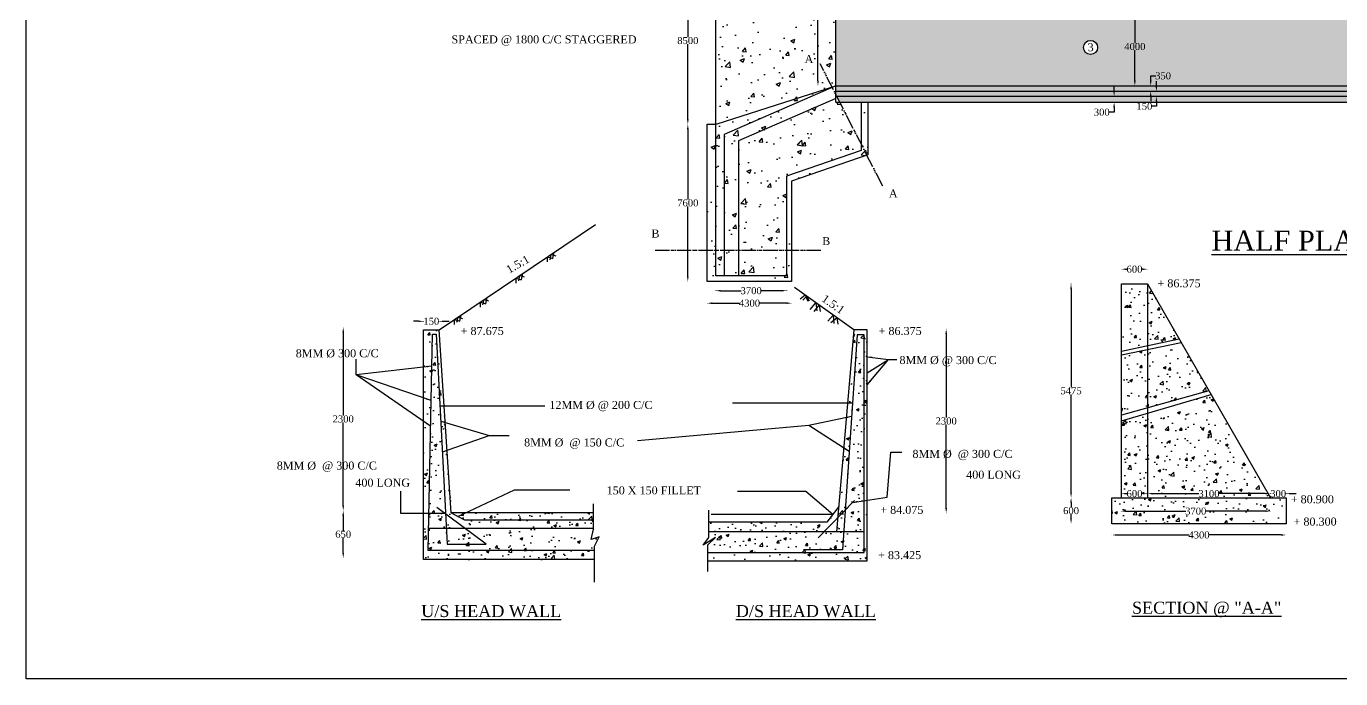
# Model space of a CAD drawing. Header units: millimetres. Extents: x 7935 to 194228, y 6997 to 116944.
# Drawn here: x 7935 to 73625, y 6997 to 39617 of the extents above; entities that cross this region are included whole.
import ezdxf

# ---------------------------------------------------------------- set-up
doc = ezdxf.new("R2010")
doc.units = ezdxf.units.MM
doc.header["$MEASUREMENT"] = 0
doc.linetypes.add('ACAD_ISO06W100', pattern=[36, 24, -3, 0, -3, 0, -3, 0, -3])
for name, color, linetype in [('DIM', 5, 'Continuous'), ('DWG.LINE', 10, 'Continuous'), ('HATCH', 2, 'Continuous'), ('TEXT', 7, 'Continuous')]:
    doc.layers.add(name, color=color, linetype=linetype)
doc.layers.add('DO LINE', color=3, linetype='Continuous', plot=False)
doc.layers.add('TITLE', color=7, linetype='Continuous', lineweight=30)
doc.styles.get("Standard").update_dxf_attribs({"font": 'TIMES.TTF', "height": 350})
doc.dimstyles.get("Standard").update_dxf_attribs({"dimtxt": 350, "dimasz": 250, "dimexe": 0.18, "dimexo": 0.0625, "dimgap": 0.09, "dimtad": 0, "dimtih": 1, "dimtoh": 1, "dimdec": 0, "dimzin": 0, "dimdsep": 46, "dimtxsty": 'Standard', "dimcen": 300, "dimclrd": 5, "dimclre": 5, "dimclrt": 4, "dimadec": 0, "dimazin": 0, "dimtfac": 1, "dimtdec": 0, "dimtofl": 0, "dimtmove": 0, "dimatfit": 3, "dimfxl": 5, "dimfxlon": 1, "dimtolj": 1, "dimtzin": 0, "dimarcsym": 0})

# ---------------------------------------------------------------- blocks, each defined once
blk = doc.blocks.new('*D39')
at = {"layer": 'Defpoints', "color": 0, "ltscale": 0.2}
for p in [(40996, 34716), (41110, 34716), (41110, 26855)]:
    blk.add_point(p, dxfattribs=at)
at = {"layer": 'DIM', "color": 5, "lineweight": -2, "ltscale": 0.2}
for p, q in [((41001, 34716), (40996, 34716)), ((40996, 34466), (40996, 30964)), ((40996, 27105), (40996, 30607)), ((41001, 26855), (40996, 26855))]:
    blk.add_line(p, q, dxfattribs=at)
at = {"layer": 'DIM', "color": 5, "ltscale": 0.2}
for points in [[(40954, 34466), (41038, 34466), (40996, 34716)], [(40954, 27105), (41038, 27105), (40996, 26855)]]:
    blk.add_solid(points, dxfattribs=at)
at = {"layer": 'DIM', "color": 4, "ltscale": 0.2, "insert": (40996, 30785), "char_height": 350, "attachment_point": 5}
blk.add_mtext('\\A1;7600', dxfattribs=at)
blk = doc.blocks.new('*D40')
at = {"layer": 'Defpoints', "color": 0, "ltscale": 0.2}
for p in [(40996, 43083), (41225, 43083), (41110, 34716)]:
    blk.add_point(p, dxfattribs=at)
at = {"layer": 'DIM', "color": 5, "lineweight": -2, "ltscale": 0.2}
for p, q in [((41001, 43083), (40996, 43083)), ((40996, 42833), (40996, 39077)), ((40996, 34966), (40996, 38721)), ((41001, 34716), (40996, 34716))]:
    blk.add_line(p, q, dxfattribs=at)
at = {"layer": 'DIM', "color": 5, "ltscale": 0.2}
for points in [[(40954, 42833), (41038, 42833), (40996, 43083)], [(40954, 34966), (41038, 34966), (40996, 34716)]]:
    blk.add_solid(points, dxfattribs=at)
at = {"layer": 'DIM', "color": 4, "ltscale": 0.2, "insert": (40996, 38899), "char_height": 350, "attachment_point": 5}
blk.add_mtext('\\A1;8500', dxfattribs=at)
blk = doc.blocks.new('*D42')
at = {"layer": 'Defpoints', "color": 0, "ltscale": 0.2}
for p in [(42392, 27137), (45930, 27137), (45930, 26395)]:
    blk.add_point(p, dxfattribs=at)
at = {"layer": 'DIM', "color": 5, "lineweight": -2, "ltscale": 0.2}
for p, q in [((42392, 26400), (42392, 26395)), ((42642, 26395), (43664, 26395)), ((45680, 26395), (44659, 26395)), ((45930, 26400), (45930, 26395))]:
    blk.add_line(p, q, dxfattribs=at)
at = {"layer": 'DIM', "color": 5, "ltscale": 0.2}
for points in [[(42642, 26437), (42642, 26354), (42392, 26395)], [(45680, 26437), (45680, 26354), (45930, 26395)]]:
    blk.add_solid(points, dxfattribs=at)
at = {"layer": 'DIM', "color": 4, "ltscale": 0.2, "insert": (44161, 26395), "char_height": 350, "attachment_point": 5}
blk.add_mtext('\\A1;3700', dxfattribs=at)
blk = doc.blocks.new('*D43')
at = {"layer": 'Defpoints', "color": 0, "ltscale": 0.2}
for p in [(41969, 26855), (46185, 26855), (46185, 25772)]:
    blk.add_point(p, dxfattribs=at)
at = {"layer": 'DIM', "color": 5, "lineweight": -2, "ltscale": 0.2}
for p, q in [((41969, 25777), (41969, 25772)), ((42219, 25772), (43573, 25772)), ((45935, 25772), (44581, 25772)), ((46185, 25777), (46185, 25772))]:
    blk.add_line(p, q, dxfattribs=at)
at = {"layer": 'DIM', "color": 5, "ltscale": 0.2}
for points in [[(42219, 25814), (42219, 25730), (41969, 25772)], [(45935, 25814), (45935, 25730), (46185, 25772)]]:
    blk.add_solid(points, dxfattribs=at)
at = {"layer": 'DIM', "color": 4, "ltscale": 0.2, "insert": (44077, 25772), "char_height": 350, "attachment_point": 5}
blk.add_mtext('\\A1;4300', dxfattribs=at)
blk = doc.blocks.new('*D44')
at = {"layer": 'Defpoints', "color": 0, "ltscale": 0.2}
for p in [(47447, 48963), (47500, 48963), (47357, 36639)]:
    blk.add_point(p, dxfattribs=at)
at = {"layer": 'DIM', "color": 5, "lineweight": -2, "ltscale": 0.2}
for p, q in [((47495, 48963), (47500, 48963)), ((47500, 48713), (47500, 43943)), ((47500, 36889), (47500, 43586)), ((47495, 36639), (47500, 36639))]:
    blk.add_line(p, q, dxfattribs=at)
at = {"layer": 'DIM', "color": 5, "ltscale": 0.2}
for points in [[(47458, 48713), (47542, 48713), (47500, 48963)], [(47458, 36889), (47542, 36889), (47500, 36639)]]:
    blk.add_solid(points, dxfattribs=at)
at = {"layer": 'DIM', "color": 4, "ltscale": 0.2, "insert": (47500, 43764), "char_height": 350, "attachment_point": 5}
blk.add_mtext('\\A1;12.600', dxfattribs=at)
blk = doc.blocks.new('*D54')
at = {"layer": 'Defpoints', "color": 0, "ltscale": 0.2}
for p in [(62250, 36117), (62250, 35820), (62301, 35820)]:
    blk.add_point(p, dxfattribs=at)
at = {"layer": 'DIM', "color": 5, "lineweight": -2, "ltscale": 0.2}
for p, q in [((62301, 36367), (62301, 36617)), ((62296, 36117), (62301, 36117)), ((62296, 35820), (62301, 35820)), ((62301, 35570), (62301, 35320)), ((62301, 35320), (62051, 35320))]:
    blk.add_line(p, q, dxfattribs=at)
at = {"layer": 'DIM', "color": 5, "ltscale": 0.2}
for points in [[(62259, 36367), (62343, 36367), (62301, 36117)], [(62259, 35570), (62343, 35570), (62301, 35820)]]:
    blk.add_solid(points, dxfattribs=at)
at = {"layer": 'DIM', "color": 4, "ltscale": 0.2, "insert": (61683, 35320), "char_height": 350, "attachment_point": 5}
blk.add_mtext('\\A1;300', dxfattribs=at)
blk = doc.blocks.new('*D55')
at = {"layer": 'Defpoints', "color": 0, "ltscale": 0.2}
for p in [(64393, 36366), (64403, 36117), (64413, 36117)]:
    blk.add_point(p, dxfattribs=at)
at = {"layer": 'DIM', "color": 5, "lineweight": -2, "ltscale": 0.2}
for p, q in [((64413, 36616), (64413, 36866)), ((64408, 36366), (64414, 36366)), ((64413, 35617), (64163, 35617)), ((64408, 36117), (64414, 36117)), ((64413, 35867), (64413, 35617))]:
    blk.add_line(p, q, dxfattribs=at)
at = {"layer": 'DIM', "color": 5, "ltscale": 0.2}
for points in [[(64372, 36616), (64455, 36616), (64413, 36366)], [(64372, 35867), (64455, 35867), (64413, 36117)]]:
    blk.add_solid(points, dxfattribs=at)
at = {"layer": 'DIM', "color": 4, "ltscale": 0.2, "insert": (63815, 35617), "char_height": 350, "attachment_point": 5}
blk.add_mtext('\\A1;150', dxfattribs=at)
blk = doc.blocks.new('*D56')
at = {"layer": 'Defpoints', "color": 0, "ltscale": 0.2}
for p in [(64088, 36639), (64129, 36639), (64139, 36366)]:
    blk.add_point(p, dxfattribs=at)
at = {"layer": 'DIM', "color": 5, "lineweight": -2, "ltscale": 0.2}
for p, q in [((64129, 36889), (64129, 37139)), ((64129, 37139), (64379, 37139)), ((64124, 36639), (64129, 36639)), ((64134, 36366), (64129, 36366)), ((64129, 36116), (64129, 35866))]:
    blk.add_line(p, q, dxfattribs=at)
at = {"layer": 'DIM', "color": 5, "ltscale": 0.2}
for points in [[(64087, 36889), (64171, 36889), (64129, 36639)], [(64087, 36116), (64171, 36116), (64129, 36366)]]:
    blk.add_solid(points, dxfattribs=at)
at = {"layer": 'DIM', "color": 4, "ltscale": 0.2, "insert": (64747, 37139), "char_height": 350, "attachment_point": 5}
blk.add_mtext('\\A1;350', dxfattribs=at)
blk = doc.blocks.new('*D57')
at = {"layer": 'Defpoints', "color": 0, "ltscale": 0.2}
for p in [(63317, 40565), (63337, 40565), (63307, 36639)]:
    blk.add_point(p, dxfattribs=at)
at = {"layer": 'DIM', "color": 5, "lineweight": -2, "ltscale": 0.2}
for p, q in [((63332, 40565), (63337, 40565)), ((63337, 40315), (63337, 38780)), ((63337, 36889), (63337, 38424)), ((63332, 36639), (63337, 36639))]:
    blk.add_line(p, q, dxfattribs=at)
at = {"layer": 'DIM', "color": 5, "ltscale": 0.2}
for points in [[(63295, 40315), (63379, 40315), (63337, 40565)], [(63295, 36889), (63379, 36889), (63337, 36639)]]:
    blk.add_solid(points, dxfattribs=at)
at = {"layer": 'DIM', "color": 4, "ltscale": 0.2, "insert": (63337, 38602), "char_height": 350, "attachment_point": 5}
blk.add_mtext('\\A1;4000', dxfattribs=at)
blk = doc.blocks.new('*D80')
at = {"layer": 'Defpoints', "color": 0, "ltscale": 0.2}
for p in [(23721, 15403), (23774, 15403), (23721, 13036)]:
    blk.add_point(p, dxfattribs=at)
at = {"layer": 'DIM', "color": 5, "lineweight": -2, "ltscale": 0.2}
for p, q in [((23769, 15403), (23774, 15403)), ((23774, 15153), (23774, 14397)), ((23774, 13286), (23774, 14041)), ((23769, 13036), (23774, 13036))]:
    blk.add_line(p, q, dxfattribs=at)
at = {"layer": 'DIM', "color": 5, "ltscale": 0.2}
for points in [[(23732, 15153), (23816, 15153), (23774, 15403)], [(23732, 13286), (23816, 13286), (23774, 13036)]]:
    blk.add_solid(points, dxfattribs=at)
at = {"layer": 'DIM', "color": 4, "ltscale": 0.2, "insert": (23774, 14219), "char_height": 350, "attachment_point": 5}
blk.add_mtext('\\A1;650', dxfattribs=at)
blk = doc.blocks.new('*D81')
at = {"layer": 'Defpoints', "color": 0, "ltscale": 0.2}
for p in [(23774, 24564), (23869, 24564), (23721, 15403)]:
    blk.add_point(p, dxfattribs=at)
at = {"layer": 'DIM', "color": 5, "lineweight": -2, "ltscale": 0.2}
for p, q in [((23779, 24564), (23774, 24564)), ((23774, 24314), (23774, 20162)), ((23774, 15653), (23774, 19805)), ((23769, 15403), (23774, 15403))]:
    blk.add_line(p, q, dxfattribs=at)
at = {"layer": 'DIM', "color": 5, "ltscale": 0.2}
for points in [[(23732, 24314), (23816, 24314), (23774, 24564)], [(23732, 15653), (23816, 15653), (23774, 15403)]]:
    blk.add_solid(points, dxfattribs=at)
at = {"layer": 'DIM', "color": 4, "ltscale": 0.2, "insert": (23774, 19983), "char_height": 350, "attachment_point": 5}
blk.add_mtext('\\A1;2300', dxfattribs=at)
blk = doc.blocks.new('*D82')
at = {"layer": 'Defpoints', "color": 0, "ltscale": 0.2}
for p in [(27791, 24438), (28563, 24866), (28563, 24438)]:
    blk.add_point(p, dxfattribs=at)
at = {"layer": 'DIM', "color": 5, "lineweight": -2, "ltscale": 0.2}
for p, q in [((27541, 24866), (27291, 24866)), ((27791, 24861), (27791, 24867)), ((28563, 24861), (28563, 24867)), ((28813, 24866), (29063, 24866))]:
    blk.add_line(p, q, dxfattribs=at)
at = {"layer": 'DIM', "color": 5, "ltscale": 0.2}
for points in [[(27541, 24908), (27541, 24825), (27791, 24866)], [(28813, 24908), (28813, 24825), (28563, 24866)]]:
    blk.add_solid(points, dxfattribs=at)
at = {"layer": 'DIM', "color": 4, "ltscale": 0.2, "insert": (28177, 24866), "char_height": 350, "attachment_point": 5}
blk.add_mtext('\\A1;150', dxfattribs=at)
blk = doc.blocks.new('*D83')
at = {"layer": 'Defpoints', "color": 0, "ltscale": 0.2}
for p in [(53853, 24485), (53908, 24485), (53853, 15279)]:
    blk.add_point(p, dxfattribs=at)
at = {"layer": 'DIM', "color": 5, "lineweight": -2, "ltscale": 0.2}
for p, q in [((53903, 24485), (53909, 24485)), ((53908, 24235), (53908, 20060)), ((53908, 15529), (53908, 19704)), ((53903, 15279), (53909, 15279))]:
    blk.add_line(p, q, dxfattribs=at)
at = {"layer": 'DIM', "color": 5, "ltscale": 0.2}
for points in [[(53867, 24235), (53950, 24235), (53908, 24485)], [(53867, 15529), (53950, 15529), (53908, 15279)]]:
    blk.add_solid(points, dxfattribs=at)
at = {"layer": 'DIM', "color": 4, "ltscale": 0.2, "insert": (53908, 19882), "char_height": 350, "attachment_point": 5}
blk.add_mtext('\\A1;2300', dxfattribs=at)
blk = doc.blocks.new('*D84')
at = {"layer": 'Defpoints', "color": 0, "ltscale": 0.2}
for p in [(62193, 14748), (70892, 14748), (70892, 14183)]:
    blk.add_point(p, dxfattribs=at)
at = {"layer": 'DIM', "color": 5, "lineweight": -2, "ltscale": 0.2}
for p, q in [((62193, 14188), (62193, 14183)), ((62443, 14183), (66039, 14183)), ((70642, 14183), (67046, 14183)), ((70892, 14188), (70892, 14183))]:
    blk.add_line(p, q, dxfattribs=at)
at = {"layer": 'DIM', "color": 5, "ltscale": 0.2}
for points in [[(62443, 14225), (62443, 14141), (62193, 14183)], [(70642, 14225), (70642, 14141), (70892, 14183)]]:
    blk.add_solid(points, dxfattribs=at)
at = {"layer": 'DIM', "color": 4, "ltscale": 0.2, "insert": (66542, 14183), "char_height": 350, "attachment_point": 5}
blk.add_mtext('\\A1;4300', dxfattribs=at)
blk = doc.blocks.new('*D85')
at = {"layer": 'Defpoints', "color": 0, "ltscale": 0.2}
for p in [(62637, 15423), (70120, 15423), (70120, 15375)]:
    blk.add_point(p, dxfattribs=at)
at = {"layer": 'DIM', "color": 5, "lineweight": -2, "ltscale": 0.2}
for p, q in [((62637, 15380), (62637, 15375)), ((62887, 15375), (65881, 15375)), ((69870, 15375), (66876, 15375)), ((70120, 15380), (70120, 15375))]:
    blk.add_line(p, q, dxfattribs=at)
at = {"layer": 'DIM', "color": 5, "ltscale": 0.2}
for points in [[(62887, 15417), (62887, 15333), (62637, 15375)], [(69870, 15417), (69870, 15333), (70120, 15375)]]:
    blk.add_solid(points, dxfattribs=at)
at = {"layer": 'DIM', "color": 4, "ltscale": 0.2, "insert": (66379, 15375), "char_height": 350, "attachment_point": 5}
blk.add_mtext('\\A1;3700', dxfattribs=at)
blk = doc.blocks.new('*D86')
at = {"layer": 'Defpoints', "color": 0, "ltscale": 0.2}
for p in [(62668, 16048), (63970, 16249), (63970, 16048)]:
    blk.add_point(p, dxfattribs=at)
at = {"layer": 'DIM', "color": 5, "lineweight": -2, "ltscale": 0.2}
for p, q in [((62668, 16244), (62668, 16249)), ((62918, 16249), (62952, 16249)), ((63720, 16249), (63686, 16249)), ((63970, 16244), (63970, 16249))]:
    blk.add_line(p, q, dxfattribs=at)
at = {"layer": 'DIM', "color": 5, "ltscale": 0.2}
for points in [[(62918, 16290), (62918, 16207), (62668, 16249)], [(63720, 16290), (63720, 16207), (63970, 16249)]]:
    blk.add_solid(points, dxfattribs=at)
at = {"layer": 'DIM', "color": 4, "ltscale": 0.2, "insert": (63319, 16249), "char_height": 350, "attachment_point": 5}
blk.add_mtext('\\A1;600', dxfattribs=at)
blk = doc.blocks.new('*D87')
at = {"layer": 'Defpoints', "color": 0, "ltscale": 0.2}
for p in [(63970, 16048), (70108, 16328), (70108, 16249)]:
    blk.add_point(p, dxfattribs=at)
at = {"layer": 'DIM', "color": 5, "lineweight": -2, "ltscale": 0.2}
for p, q in [((63970, 16244), (63970, 16249)), ((64220, 16249), (66542, 16249)), ((69858, 16249), (67536, 16249)), ((70108, 16254), (70108, 16248))]:
    blk.add_line(p, q, dxfattribs=at)
at = {"layer": 'DIM', "color": 5, "ltscale": 0.2}
for points in [[(64220, 16290), (64220, 16207), (63970, 16249)], [(69858, 16290), (69858, 16207), (70108, 16249)]]:
    blk.add_solid(points, dxfattribs=at)
at = {"layer": 'DIM', "color": 4, "ltscale": 0.2, "insert": (67039, 16249), "char_height": 350, "attachment_point": 5}
blk.add_mtext('\\A1;3100', dxfattribs=at)
blk = doc.blocks.new('*D88')
at = {"layer": 'Defpoints', "color": 0, "ltscale": 0.2}
for p in [(70892, 16423), (70108, 16328), (70892, 16249)]:
    blk.add_point(p, dxfattribs=at)
at = {"layer": 'DIM', "color": 5, "lineweight": -2, "ltscale": 0.2}
for p, q in [((69858, 16249), (69608, 16249)), ((70108, 16254), (70108, 16248)), ((70892, 16254), (70892, 16248)), ((71142, 16249), (71392, 16249))]:
    blk.add_line(p, q, dxfattribs=at)
at = {"layer": 'DIM', "color": 5, "ltscale": 0.2}
for points in [[(69858, 16290), (69858, 16207), (70108, 16249)], [(71142, 16290), (71142, 16207), (70892, 16249)]]:
    blk.add_solid(points, dxfattribs=at)
at = {"layer": 'DIM', "color": 4, "ltscale": 0.2, "insert": (70500, 16249), "char_height": 350, "attachment_point": 5}
blk.add_mtext('\\A1;300', dxfattribs=at)
blk = doc.blocks.new('*D89')
at = {"layer": 'Defpoints', "color": 0, "ltscale": 0.2}
for p in [(63970, 27471), (62668, 26737), (63970, 26737)]:
    blk.add_point(p, dxfattribs=at)
at = {"layer": 'DIM', "color": 5, "lineweight": -2, "ltscale": 0.2}
for p, q in [((62668, 27466), (62668, 27471)), ((62918, 27471), (62952, 27471)), ((63720, 27471), (63686, 27471)), ((63970, 27466), (63970, 27471))]:
    blk.add_line(p, q, dxfattribs=at)
at = {"layer": 'DIM', "color": 5, "ltscale": 0.2}
for points in [[(62918, 27513), (62918, 27430), (62668, 27471)], [(63720, 27513), (63720, 27430), (63970, 27471)]]:
    blk.add_solid(points, dxfattribs=at)
at = {"layer": 'DIM', "color": 4, "ltscale": 0.2, "insert": (63319, 27471), "char_height": 350, "attachment_point": 5}
blk.add_mtext('\\A1;600', dxfattribs=at)
blk = doc.blocks.new('*D90')
at = {"layer": 'Defpoints', "color": 0, "ltscale": 0.2}
for p in [(60149, 16048), (62193, 16048), (62193, 14748)]:
    blk.add_point(p, dxfattribs=at)
at = {"layer": 'DIM', "color": 5, "lineweight": -2, "ltscale": 0.2}
for p, q in [((60154, 16048), (60149, 16048)), ((60149, 15798), (60149, 15576)), ((60149, 14998), (60149, 15220)), ((60154, 14748), (60149, 14748))]:
    blk.add_line(p, q, dxfattribs=at)
at = {"layer": 'DIM', "color": 5, "ltscale": 0.2}
for points in [[(60108, 15798), (60191, 15798), (60149, 16048)], [(60108, 14998), (60191, 14998), (60149, 14748)]]:
    blk.add_solid(points, dxfattribs=at)
at = {"layer": 'DIM', "color": 4, "ltscale": 0.2, "insert": (60149, 15398), "char_height": 350, "attachment_point": 5}
blk.add_mtext('\\A1;600', dxfattribs=at)
blk = doc.blocks.new('*D91')
at = {"layer": 'Defpoints', "color": 0, "ltscale": 0.2}
for p in [(59935, 26737), (60149, 26737), (62193, 16048)]:
    blk.add_point(p, dxfattribs=at)
at = {"layer": 'DIM', "color": 5, "lineweight": -2, "ltscale": 0.2}
for p, q in [((60144, 26737), (60149, 26737)), ((60149, 26487), (60149, 21571)), ((60149, 16298), (60149, 21214)), ((60154, 16048), (60149, 16048))]:
    blk.add_line(p, q, dxfattribs=at)
at = {"layer": 'DIM', "color": 5, "ltscale": 0.2}
for points in [[(60108, 26487), (60191, 26487), (60149, 26737)], [(60108, 16298), (60191, 16298), (60149, 16048)]]:
    blk.add_solid(points, dxfattribs=at)
at = {"layer": 'DIM', "color": 4, "ltscale": 0.2, "insert": (60149, 21392), "char_height": 350, "attachment_point": 5}
blk.add_mtext('\\A1;5475', dxfattribs=at)

msp = doc.modelspace()

# ---------------------------------------------------------------- hatches: boundary and pattern name
at = {"layer": 'HATCH', "ltscale": 0.2}
h = msp.add_hatch(dxfattribs=at)
h.set_pattern_fill('AR-CONC', color=256, scale=300, style=0)
h.paths.add_polyline_path([(50000.6, 35819.7), (49651.2, 35819.7), (49651.2, 33746.4), (49943.9, 33173.1), (50000.6, 33192.6)])
h.paths.add_polyline_path([(49943.9, 33173.1), (49651.2, 33746.4), (49651.2, 33412.4), (45930.3, 32126.9), (45930.3, 28426.1), (46185, 28426.1), (46185, 31875.3)])
h.paths.add_polyline_path([(45930.3, 32126.9), (49651.2, 33412.4), (49651.2, 33746.4), (48592.5, 35819.7), (48399, 35819.7), (48399, 36008.7), (43531.6, 33894.1), (43531.6, 28426.1), (45930.3, 28426.1)])
h.paths.add_polyline_path([(46185, 28426.1), (45930.3, 28426.1), (45930.3, 27136.8), (42392.3, 27136.8), (42392.3, 28426.1), (41969.2, 28426.1), (41969.2, 26855), (46185, 26855)])
h.paths.add_polyline_path([(43531.6, 28426.1), (42817, 28426.1), (42817, 27136.8), (43531.6, 27136.8)], flags=17)
h.paths.add_polyline_path([(45930.3, 28426.1), (43531.6, 28426.1), (43531.6, 27136.8), (45930.3, 27136.8)], flags=17)
h.paths.add_polyline_path([(42817, 28426.1), (42392.3, 28426.1), (42392.3, 27136.8), (42817, 27136.8)])
h.paths.add_polyline_path([(42392.3, 34715.9), (41969.2, 34715.9), (41969.2, 28426.1), (42392.3, 28426.1)])
h.paths.add_polyline_path([(42817, 34212.1), (48214.9, 36559.1), (48205.8, 36576.9), (42419.6, 34715.9), (42392.3, 34715.9), (42392.3, 28426.1), (42817, 28426.1)])
h.paths.add_polyline_path([(43531.6, 33894.1), (48399, 36008.7), (48399, 36198.7), (48214.9, 36559.1), (42817, 34212.1), (42817, 28426.1), (43531.6, 28426.1)])
h.paths.add_polyline_path([(48399, 43082.6), (42392.3, 43082.6), (42392.3, 34715.9), (42419.6, 34715.9), (48205.8, 36576.9), (48399, 36639.1)])
h.paths.add_polyline_path([(46732.2, 37681.7), (47358.8, 37681.7), (47358.8, 38281.7), (46732.2, 38281.7)], flags=24)
h = msp.add_hatch(dxfattribs=at)
h.set_pattern_fill('AR-CONC', color=256, scale=300, style=0)
h.paths.add_polyline_path([(80089.2, 43082.6), (61318.5, 43082.6, -0.1999171), (61422.1, 42833.9, -1), (60721.2, 42833.9, -0.1999171), (60824.8, 43082.6), (48399, 43082.6), (48399, 40846.8), (80089.2, 40846.8)])
h.paths.add_polyline_path([(80089.2, 40846.8), (48399, 40846.8), (48399, 40564.8), (80089.2, 40564.8)])
h.paths.add_polyline_path([(80089.2, 40564.8), (48399, 40564.8), (48399, 36639.1), (80089.2, 36639.1)])
h.paths.add_polyline_path([(61473.1, 38559.2, -1), (60772.3, 38559.2, -1)], flags=16)
h.paths.add_polyline_path([(80089.2, 36639.1), (48399, 36639.1), (48399, 36365.9), (80089.2, 36365.9)])
h.paths.add_polyline_path([(80089.2, 36365.9), (48399, 36365.9), (48399, 36198.7), (48440.9, 36116.6), (80089.2, 36116.6)])
h.paths.add_polyline_path([(80089.2, 36116.6), (48440.9, 36116.6), (48592.5, 35819.7), (80089.2, 35819.7)])
h.paths.add_polyline_path([(80089.2, 43082.6), (80089.2, 40846.8), (100192.9, 40846.8), (100192.9, 43082.6)])
h.paths.add_polyline_path([(107543.6, 40846.8), (80089.2, 40846.8), (80089.2, 40564.8), (107543.6, 40564.8)])
h.paths.add_polyline_path([(107543.6, 40564.8), (80089.2, 40564.8), (80089.2, 36639.1), (107543.6, 36639.1)])
h.paths.add_polyline_path([(107553.6, 36639.1), (80089.2, 36639.1), (80089.2, 36365.9), (107553.6, 36365.9)])
h.paths.add_polyline_path([(107676.2, 36365.9), (80089.2, 36365.9), (80089.2, 36116.6), (107586.9, 36116.6)])
h.paths.add_polyline_path([(107586.9, 36116.6), (80089.2, 36116.6), (80089.2, 35819.7), (107480.6, 35819.7)])
h.paths.add_polyline_path([(63499.7, 41612.3), (64410.6, 41612.3), (64410.6, 41081.3), (63499.7, 41081.3)], flags=24)
h.paths.add_polyline_path([(62752.6, 42230.3), (63931.7, 42230.3), (63931.7, 41699.2), (62752.6, 41699.2)], flags=24)
h.paths.add_polyline_path([(64291.7, 37404.6), (65202.5, 37404.6), (65202.5, 36873.5), (64291.7, 36873.5)], flags=24)
h.paths.add_polyline_path([(62745.9, 38867.5), (63928, 38867.5), (63928, 38336.4), (62745.9, 38336.4)], flags=24)
h.paths.add_polyline_path([(60875.7, 38260.1), (61374, 38260.1), (61374, 38869.2), (60875.7, 38869.2)], flags=24)
h = msp.add_hatch(dxfattribs=at)
h.set_pattern_fill('AR-CONC', color=256, scale=200, style=0)
h.paths.add_polyline_path([(70892, 14747.6), (70892, 16047.9), (62193, 16047.9), (62193, 14747.6)])
h.paths.add_polyline_path([(70108.4, 16047.9), (67148.1, 21202.5), (63969.9, 20267.1), (63969.9, 16047.9)])
h.paths.add_polyline_path([(63969.9, 20267.1), (62668.2, 19884), (62668.2, 16047.9), (63969.9, 16047.9)])
h.paths.add_polyline_path([(63969.9, 23464.7), (62668.2, 23194.6), (62668.2, 20175.3), (63969.9, 20537.7)])
h.paths.add_polyline_path([(63969.9, 20537.7), (67039.1, 21392.3), (65648.9, 23813), (63969.9, 23464.7)])
h.paths.add_polyline_path([(63969.9, 26736.6), (63969.9, 23632.3), (65558.6, 23970.3)])
h.paths.add_polyline_path([(62668.2, 23355.3), (63969.9, 23632.3), (63969.9, 26736.6), (62668.2, 26736.6)])
h.paths.add_polyline_path([(65793.9, 15640.9), (66963.1, 15640.9), (66963.1, 15108.8), (65793.9, 15108.8)], flags=24)
h.paths.add_polyline_path([(66454.5, 16514.1), (67623.8, 16514.1), (67623.8, 15983.1), (66454.5, 15983.1)], flags=9)
h.paths.add_polyline_path([(62864.3, 16514.1), (63773.8, 16514.1), (63773.8, 15983.1), (62864.3, 15983.1)], flags=9)
h = msp.add_hatch(dxfattribs=at)
h.set_pattern_fill('AR-CONC', color=256, scale=200, style=0)
h.paths.add_polyline_path([(36334.6, 12963.8), (36334.6, 13404.2), (28012.8, 13404.2), (28232.2, 24228), (28427.7, 24228), (28895.9, 15230.2), (29844.2, 14520.9), (36284.8, 14520.9), (36284.8, 14936.5), (29841.7, 14936.5), (29175.1, 15286.4), (28563, 24438.2), (27791.1, 24438.2), (27791.1, 12963.8)])
h.paths.add_polyline_path([(36334.6, 13404.2), (36334.6, 13629), (36571.6, 14089.8), (36160.1, 13952.8), (36284.8, 14475.9), (36284.8, 14520.9), (29844.2, 14520.9), (30920.4, 13715.8), (28974.7, 13715.8), (28932.8, 14520.9), (28035.4, 14520.9), (28012.8, 13404.2)])
h = msp.add_hatch(dxfattribs=at)
h.set_pattern_fill('AR-CONC', color=256, scale=200, style=0)
h.paths.add_polyline_path([(49960.9, 24436.7), (49294, 24436.7), (48490, 15053.6), (48861.8, 15434.9), (49457.6, 24184.6), (49801.6, 24184.6), (49801.6, 13309.5), (42004.3, 13309.5), (42004.3, 12885.3), (49960.9, 12885.3)])
h.paths.add_polyline_path([(49801.6, 14346.7), (42045.5, 14346.7), (42045.5, 14052), (41763.3, 13676.2), (42382.6, 14052), (42004.3, 13692.8), (42004.3, 13309.5), (49801.6, 13309.5)])
h.paths.add_polyline_path([(48490, 15053.6), (48536.9, 15601.1), (47937.6, 14826.2), (42045.5, 14826.2), (42045.5, 14346.7), (47800.7, 14346.7)], flags=17)
h = msp.add_hatch(dxfattribs=at)
h.set_pattern_fill('AR-CONC', color=256, scale=200, style=0)
h.paths.add_polyline_path([(49801.6, 24184.6), (49457.6, 24184.6), (48787.7, 14346.7), (49801.6, 14346.7)], flags=17)
h.paths.add_polyline_path([(48861.8, 15434.9), (48490, 15053.6), (48429.4, 14346.7), (48787.7, 14346.7)], flags=17)
h.paths.add_polyline_path([(49960.9, 24436.7), (49294, 24436.7), (48490, 15053.6), (48861.8, 15434.9), (49457.6, 24184.6), (49801.6, 24184.6), (49801.6, 13309.5), (42004.3, 13309.5), (42004.3, 12885.3), (49960.9, 12885.3)])
h = msp.add_hatch(dxfattribs=at)
h.set_pattern_fill('AR-CONC', color=256, scale=200, style=0)
h.paths.add_polyline_path([(29175.1, 15286.4), (29841.7, 14936.5), (36284.8, 14936.5), (36284.8, 15286.4)])
h.paths.add_polyline_path([(29844.2, 14520.9), (28895.9, 15230.2), (28932.8, 14520.9)])
h.paths.add_polyline_path([(30920.4, 13715.8), (29844.2, 14520.9), (28932.8, 14520.9), (28974.7, 13715.8)])
h.paths.add_polyline_path([(28932.8, 14520.9), (28427.7, 24228), (28232.2, 24228), (28035.4, 14520.9)])

# ---------------------------------------------------------------- linework, layer by layer
at = {"layer": 'DIM', "ltscale": 0.2}
msp.add_lwpolyline([(51142.2, 18323.6), (51698.4, 18323.6)], dxfattribs=at)
at = {"layer": 'DO LINE', "linetype": 'ACAD_ISO06W100', "ltscale": 30}
for points in [[(50735, 31624), (47615.3, 37733.2)], [(39365.8, 28426.1), (47637.8, 28426.1)]]:
    msp.add_lwpolyline(points, dxfattribs=at)
at = {"layer": 'DO LINE', "ltscale": 0.2}
for points in [[(48399, 36639.1), (42817, 34212.1), (42817, 27136.8)], [(48399, 36008.7), (43531.6, 33894.1)], [(43531.6, 33894.1), (43531.6, 27136.8)], [(63969.9, 26736.6), (63969.9, 16047.9)], [(65558.6, 23970.3), (62668.2, 23355.3)], [(62668.2, 23194.6), (65648.9, 23813)], [(67039.1, 21392.3), (62668.2, 20175.3)], [(62668.2, 19884), (67148.1, 21202.5)]]:
    msp.add_lwpolyline(points, dxfattribs=at)
at = {"layer": 'DWG.LINE', "ltscale": 0.2}
for p, q in [((42392.3, 27136.8), (42392.3, 52036.6)), ((49651.2, 35819.7), (49651.2, 33412.4)), ((49651.2, 33412.4), (45930.3, 32126.9)), ((45930.3, 32126.9), (45930.3, 27136.8)), ((45930.3, 27136.8), (42392.3, 27136.8))]:
    msp.add_line(p, q, dxfattribs=at)
for points in [[(48399, 35819.7), (48399, 49841.7)], [(50000.6, 35819.7), (50000.6, 33192.6), (46185, 31875.3), (46185, 26855), (41969.2, 26855), (41969.2, 34715.9), (42419.6, 34715.9), (48399, 36639.1)], [(48399, 36639.1), (107553.6, 36639.1)], [(48399, 36365.9), (107876.9, 36365.9)], [(48399, 36116.6), (107876.9, 36116.6)], [(48399, 35819.7), (107876.9, 35819.7)], [(28563, 24438.2), (36389.8, 29705.1)], [(49294, 24436.7), (46328.6, 26563.5)], [(62668.2, 16047.9), (62668.2, 26736.6), (63969.9, 26736.6), (70108.4, 16047.9)], [(36334.6, 12963.8), (27791.1, 12963.8), (27791.1, 24438.2), (28563, 24438.2)], [(36284.8, 15286.4), (29175.1, 15286.4), (28563, 24438.2)], [(42004.3, 12885.3), (49960.9, 12885.3), (49960.9, 24436.7), (49294, 24436.7), (48429.4, 14346.7)], [(36334.6, 13404.2), (28012.8, 13404.2), (28232.2, 24228)], [(28232.2, 24228), (28427.7, 24228), (28974.7, 13715.8), (30920.4, 13715.8)], [(42004.3, 13309.5), (49801.6, 13309.5), (49801.6, 24184.6), (49457.6, 24184.6), (48726, 13441), (46777.5, 13441)], [(47510.4, 14049), (49330.3, 15915.4)], [(30920.4, 13715.8), (28456.8, 15558.6)], [(29175.1, 15286.4), (29841.7, 14936.5), (36284.8, 14936.5)], [(36334.6, 11823.1), (36334.6, 13629), (36571.6, 14089.8), (36160.1, 13952.8), (36284.8, 14475.9), (36284.8, 15735.8)], [(42004.3, 12350.8), (42004.3, 13692.8), (42382.6, 14052), (41763.3, 13676.2), (42045.5, 14052), (42045.5, 15422.3)], [(48536.9, 15601.1), (47937.6, 14826.2), (42045.5, 14826.2)], [(42156.7, 15224.7), (48245.9, 15224.7)], [(28035.4, 14520.9), (36284.8, 14520.9)], [(49801.6, 14346.7), (42045.5, 14346.7)]]:
    msp.add_lwpolyline(points, dxfattribs=at)
msp.add_lwpolyline([(62193, 16047.9), (70892, 16047.9), (70892, 14747.6), (62193, 14747.6)], close=True, dxfattribs=at)
msp.add_circle((61122.7, 38559.2), 350.4, dxfattribs=at)
at = {"layer": 'HATCH', "ltscale": 0.2}
for points in [[(34255.8, 28000.8), (34324.3, 28315.2)], [(33985.2, 27834), (33987, 28088.2), (34255.8, 28000.8)], [(34115.5, 27947.4), (34171.4, 28212.3), (34396.1, 28144.3)], [(32412.9, 26776), (32414.7, 27030.2), (32683.6, 26942.8)], [(32543.2, 26889.4), (32599.1, 27154.3), (32823.9, 27086.3)], [(32683.6, 26942.8), (32752.1, 27257.2)], [(30627.6, 25574.5), (30629.4, 25828.8), (30898.2, 25741.4)], [(30757.9, 25688), (30813.8, 25952.8), (31038.5, 25884.9)], [(30898.2, 25741.4), (30966.7, 26055.8)], [(46618.1, 25989), (46852.8, 26187.5), (46995.2, 25871.3)], [(46749, 25931.4), (46952, 26116.3), (47065.9, 25889.6)], [(47110.4, 25463.2), (47399.3, 25795.5), (47450.8, 25390)], [(47312, 25361.2), (47560.3, 25680.1), (47610.6, 25363.8)], [(29460.5, 24815), (29516.4, 25079.8), (29741.2, 25011.9)], [(29600.8, 24868.4), (29669.4, 25182.7)], [(47991.9, 24865.1), (48258.9, 25179.1), (48299.2, 24749.6)], [(48137.3, 24802.4), (48445.8, 25045), (48487.6, 24729.8)], [(29330.2, 24701.5), (29332, 24955.7), (29600.8, 24868.4)]]:
    msp.add_lwpolyline(points, dxfattribs=at)
at = {"layer": 'TITLE', "ltscale": 0.2}
msp.add_lwpolyline([(7935.4, 116944), (193910.6, 116944), (193910.6, 6996.8), (7935.4, 6996.8)], close=True, dxfattribs=at)

# ---------------------------------------------------------------- texts
at = {"layer": 'TEXT', "ltscale": 0.2}
for s, p in [('SPACED @ 1800 C/C STAGGERED', (29183.3, 38761.3)), ('3', (60977.2, 38368.6)), ('A', (46832.2, 37781.7)), ('A', (51044.3, 31060.4)), ('B', (39175.9, 29052.3)), ('B', (47710.5, 28679.2)), ('+ 86.375', (64468.7, 26568.4)), ('+ 87.675', (29645.9, 24183.1)), ('+ 86.375', (50530.8, 24184.8)), ('8MM %%C 300 C/C', (21400.6, 23067.9)), ('8MM %%C @ 300 C/C', (51573.9, 22727.5)), ('12MM %%C @ 200 C/C', (34078.5, 20485.5)), ('8MM %%C  @ 150 C/C', (32813.7, 18610)), ('8MM %%C  @ 300 C/C', (52222.2, 18038.5)), ('8MM %%C  @ 300 C/C', (20452.7, 17453.5)), ('400 LONG', (54909.7, 16998.6)), ('400 LONG', (24381.4, 16599.9)), ('150 X 150 FILLET', (36939.4, 16215.6)), ('+ 80.900', (71130.4, 15769.9)), ('+ 84.075', (50616.2, 15238.2)), ('+ 80.300', (71269.7, 14653.4)), ('+ 83.425', (50505.8, 12977.9))]:
    msp.add_text(s, height=400, dxfattribs=at).set_placement(p)
for rotation, p in [(29.716671, (32064.9, 27242.2)), (325.038742, (47645.7, 25905.1))]:
    msp.add_text('1.5:1', height=400, rotation=rotation, dxfattribs=at).set_placement(p)
at = {"layer": 'TITLE', "ltscale": 0.2}
for s, height, p in [('%%UHALF PLAN AT TOP AND HALF AT BOTTOM', 1000, (67167.7, 28401.3)), ('%%UU/S HEAD WALL', 600, (27674.1, 10081)), ('%%UD/S HEAD WALL', 600, (43394.3, 10081)), ('%%USECTION @ "A-A"', 600, (63193.3, 10245.3))]:
    msp.add_text(s, height=height, dxfattribs=at).set_placement(p)

# ---------------------------------------------------------------- dimensions: what is measured, and where the dimension line sits
at = {"layer": 'DIM', "ltscale": 0.2}
dim = msp.add_linear_dim(base=(47500.2, 48962.8), p1=(47357.2, 36639.1), p2=(47446.6, 48962.8), angle=90, text='12.600', dimstyle='Standard', dxfattribs=at)
dim.commit()
dim.dimension.update_dxf_attribs({"geometry": '*D44', "text_midpoint": (47500.2, 43764.1), "dimtype": 160})
for base, p1, p2, angle, text, picture, middle in [((40996, 43082.6), (41109.7, 34715.9), (41224.9, 43082.6), 90, '8500', '*D40', (40996, 38899.3)), ((60149.3, 26736.6), (62193, 16047.9), (59935, 26736.6), 90, '5475', '*D91', (60149.3, 21392.3)), ((23774, 24564.2), (23721.1, 15402.7), (23868.7, 24564.2), 270, '2300', '*D81', (23774, 19983.5))]:
    dim = msp.add_linear_dim(base=base, p1=p1, p2=p2, angle=angle, text=text, dimstyle='Standard', override={"dimtmove": 1}, dxfattribs=at)
    dim.commit()
    dim.dimension.update_dxf_attribs({"geometry": picture, "text_midpoint": middle})
for base, p1, p2, text, picture, middle in [((63337, 40564.8), (63306.5, 36639.1), (63316.7, 40564.8), '4000', '*D57', (63337, 38601.9)), ((64413.4, 36116.6), (64393.1, 36365.9), (64403.3, 36116.6), '150', '*D55', (63815.2, 35616.6)), ((64129.1, 36639.1), (64139.2, 36365.9), (64088.5, 36639.1), '350', '*D56', (64747.1, 37139.1)), ((62301.1, 35819.7), (62250.4, 36116.6), (62250.4, 35819.7), '300', '*D54', (61683.1, 35319.7)), ((40996, 34715.9), (41109.7, 26855), (41109.7, 34715.9), '7600', '*D39', (40996, 30785.5)), ((53908.4, 24485), (53853.5, 15279.3), (53853.5, 24485), '2300', '*D83', (53908.4, 19882.1)), ((60149.3, 16047.9), (62193, 14747.6), (62193, 16047.9), '600', '*D90', (60149.3, 15397.8))]:
    dim = msp.add_linear_dim(base=base, p1=p1, p2=p2, angle=90, text=text, dimstyle='Standard', dxfattribs=at)
    dim.commit()
    dim.dimension.update_dxf_attribs({"geometry": picture, "text_midpoint": middle})
for base, p1, p2, text, picture, middle in [((63969.9, 27471.2), (62668.2, 26736.6), (63969.9, 26736.6), '600', '*D89', (63319.1, 27471.2)), ((45930.3, 26395.3), (42392.3, 27136.8), (45930.3, 27136.8), '3700', '*D42', (44161.3, 26395.3)), ((46185, 25772), (41969.2, 26855), (46185, 26855), '4300', '*D43', (44077.1, 25772)), ((28563, 24866.3), (27791.1, 24438.2), (28563, 24438.2), '150', '*D82', (28177, 24866.3)), ((63969.9, 16248.6), (62668.2, 16047.9), (63969.9, 16047.9), '600', '*D86', (63319.1, 16248.6)), ((70892, 14182.9), (62193, 14747.6), (70892, 14747.6), '4300', '*D84', (66542.5, 14182.9))]:
    dim = msp.add_linear_dim(base=base, p1=p1, p2=p2, text=text, dimstyle='Standard', dxfattribs=at)
    dim.commit()
    dim.dimension.update_dxf_attribs({"geometry": picture, "text_midpoint": middle})
for base, p1, p2, text, picture, middle in [((70108.4, 16248.6), (63969.9, 16047.9), (70108.4, 16328), '3100', '*D87', (67039.1, 16248.6)), ((70892, 16248.6), (70108.4, 16328), (70892, 16423.4), '300', '*D88', (70500.2, 16248.6))]:
    dim = msp.add_linear_dim(base=base, p1=p1, p2=p2, text=text, dimstyle='Standard', override={"dimtmove": 1}, dxfattribs=at)
    dim.commit()
    dim.dimension.update_dxf_attribs({"geometry": picture, "text_midpoint": middle})
for p1, p2, distance, text, picture, middle in [((23721.1, 13035.8), (23721.1, 15402.7), -52.9, '650', '*D80', (23774, 14219.3)), ((62637, 15422.5), (70120, 15422.5), -47.7, '3700', '*D85', (66378.5, 15374.9))]:
    dim = msp.add_aligned_dim(p1=p1, p2=p2, distance=distance, text=text, dimstyle='Standard', dxfattribs=at)
    dim.commit()
    dim.dimension.update_dxf_attribs({"geometry": picture, "text_midpoint": middle})

# ---------------------------------------------------------------- leaders
for points in [[(49960.9, 23091), (51022.6, 22964.2)], [(28199.8, 22629.3), (24422.7, 22193.8), (24422.7, 22977.3)], [(49960.9, 21685.5), (51022.6, 22964.2)], [(49960.9, 22287.8), (51022.6, 22964.2), (51445.7, 22964.2)], [(28138.8, 19621.8), (24422.7, 22193.8)], [(28164.9, 20907.8), (24422.7, 22193.8)], [(28614.5, 20637.2), (33846.9, 20637.2)], [(49225.5, 20775.9), (43232.2, 20775.9)], [(28653.9, 19879.9), (31074.3, 19155), (32076, 19155)], [(49180.4, 20113.4), (47050.7, 19656.4)], [(28734.1, 18338.9), (31074.3, 19155)], [(49060.7, 18355.2), (47050.7, 19656.4), (38477.6, 18883.8)], [(49232.9, 15815.5), (50953.7, 16071.9), (51142.2, 18323.6)], [(29508.4, 15111.4), (32332.6, 16438.4), (35095.9, 16438.4)], [(28894.7, 15253.6), (26646.5, 15253.6), (26646.5, 16366.8)], [(48237.3, 15213.6), (46891.9, 16361.4), (43483.3, 16361.4)]]:
    msp.add_leader(points, dimstyle='Standard', override={"dimgap": 0.09, "dimtad": 0}, dxfattribs=at)

doc.saveas('drawing.dxf')
